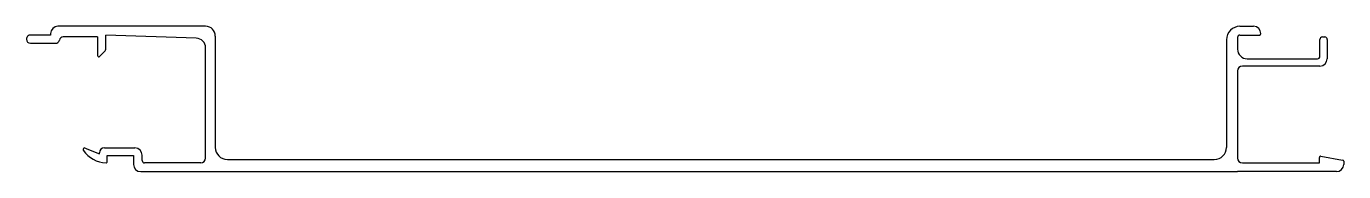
# Model space of a CAD drawing. Extents: x 2155 to 2427, y 1510 to 1540.
import ezdxf

# ---------------------------------------------------------------- set-up
doc = ezdxf.new("R2010")
doc.units = 0
doc.layers.get('0').update_dxf_attribs({"linetype": 'CONTINUOUS'})

msp = doc.modelspace()

# ---------------------------------------------------------------- linework, layer by layer
at = {"linetype": 'CONTINUOUS'}
for p, q in [((2192.28, 1540.09), (2161.78, 1540.09)), ((2405.78, 1540.09), (2408.58, 1540.09)), ((2156.13, 1536.59), (2161.08, 1536.59)), ((2160.28, 1538.29), (2156.18, 1538.29)), ((2160.28, 1538.59), (2160.28, 1538.29)), ((2161.08, 1536.59), (2161.3, 1536.59)), ((2169.98, 1537.89), (2162.88, 1537.89)), ((2169.98, 1537.89), (2169.98, 1534.04)), ((2171.68, 1535.36), (2171.68, 1538.29)), ((2190.34, 1537.65), (2171.68, 1538.29)), ((2194.28, 1538.09), (2194.28, 1515.09)), ((2402.98, 1537.29), (2402.98, 1515.09)), ((2405.28, 1537.79), (2405.28, 1535.39)), ((2405.78, 1538.29), (2409.78, 1538.29)), ((2422.28, 1533.89), (2422.28, 1537.39)), ((2422.78, 1537.89), (2423.28, 1537.89)), ((2423.78, 1537.39), (2423.78, 1533.39)), ((2170.4, 1533.86), (2171.53, 1535.01)), ((2192.28, 1512.89), (2192.28, 1535.65)), ((2405.28, 1530.89), (2405.28, 1512.89)), ((2422.28, 1531.89), (2406.28, 1531.89)), ((2407.28, 1533.39), (2421.78, 1533.39)), ((2167.41, 1514.96), (2170.38, 1513.79)), ((2171.38, 1514.99), (2177.68, 1514.99)), ((2170.38, 1513.79), (2170.38, 1513.99)), ((2171.98, 1512.64), (2171.98, 1513.39)), ((2171.98, 1513.39), (2177.38, 1513.39)), ((2171.98, 1512.14), (2171.98, 1512.64)), ((2177.38, 1513.39), (2177.38, 1511.59)), ((2179.18, 1512.39), (2179.18, 1513.49)), ((2191.28, 1511.89), (2179.68, 1511.89)), ((2196.78, 1512.59), (2400.48, 1512.59)), ((2406.28, 1511.89), (2422.18, 1511.89)), ((2422.18, 1511.89), (2422.18, 1513.04)), ((2422.47, 1513.28), (2426.97, 1512.49)), ((2427.18, 1512.24), (2427.18, 1511.59)), ((2178.88, 1510.09), (2405.28, 1510.09)), ((2425.68, 1510.09), (2405.28, 1510.09))]:
    msp.add_line(p, q, dxfattribs=at)
for centre, radius, start, end in [((2161.78, 1538.59), 1.5, 90, 180), ((2192.28, 1538.09), 2, 0, 90), ((2405.78, 1537.29), 2.8, 90, 180), ((2408.58, 1538.59), 1.5, 0, 90), ((2156.13, 1537.44), 0.85, 88.3388, 180), ((2156.13, 1537.44), 0.85, 180, 270), ((2156.18, 1537.39), 0.9, 90, 91.6144), ((2161.3, 1537.39), 0.8, 270, 349.194), ((2162.88, 1537.09), 0.8, 90, 169.194), ((2190.28, 1535.65), 2, 0, 88.0538), ((2405.78, 1537.79), 0.5, 90, 180), ((2409.78, 1538.59), 0.3, 270, 0), ((2422.78, 1537.39), 0.5, 90, 180), ((2423.28, 1537.39), 0.5, 0, 90), ((2170.23, 1534.04), 0.25, 180, 315.5), ((2171.18, 1535.36), 0.5, 315.5, 0), ((2407.28, 1535.39), 2, 180, 270), ((2421.78, 1533.89), 0.5, 270, 360), ((2406.28, 1530.89), 1, 90, 180), ((2422.28, 1533.39), 1.5, 270, 360), ((2167.29, 1514.67), 0.319, 68.3551, 214.5076), ((2171.98, 1517.89), 6, 214.5076, 267.5081), ((2171.38, 1513.99), 1, 90, 180), ((2177.68, 1513.49), 1.5, 0, 90), ((2196.78, 1515.09), 2.5, 180, 270), ((2400.48, 1515.09), 2.5, 270, 360), ((2171.73, 1512.14), 0.25, 267.5081, 360), ((2179.68, 1512.39), 0.5, 180, 270), ((2191.28, 1512.89), 1, 270, 0), ((2406.28, 1512.89), 1, 180, 270), ((2422.43, 1513.04), 0.25, 80, 180), ((2426.93, 1512.24), 0.25, 0, 80), ((2178.88, 1511.59), 1.5, 180, 270), ((2425.68, 1511.59), 1.5, 270, 360)]:
    msp.add_arc(centre, radius, start, end, dxfattribs=at)

doc.saveas('drawing.dxf')
